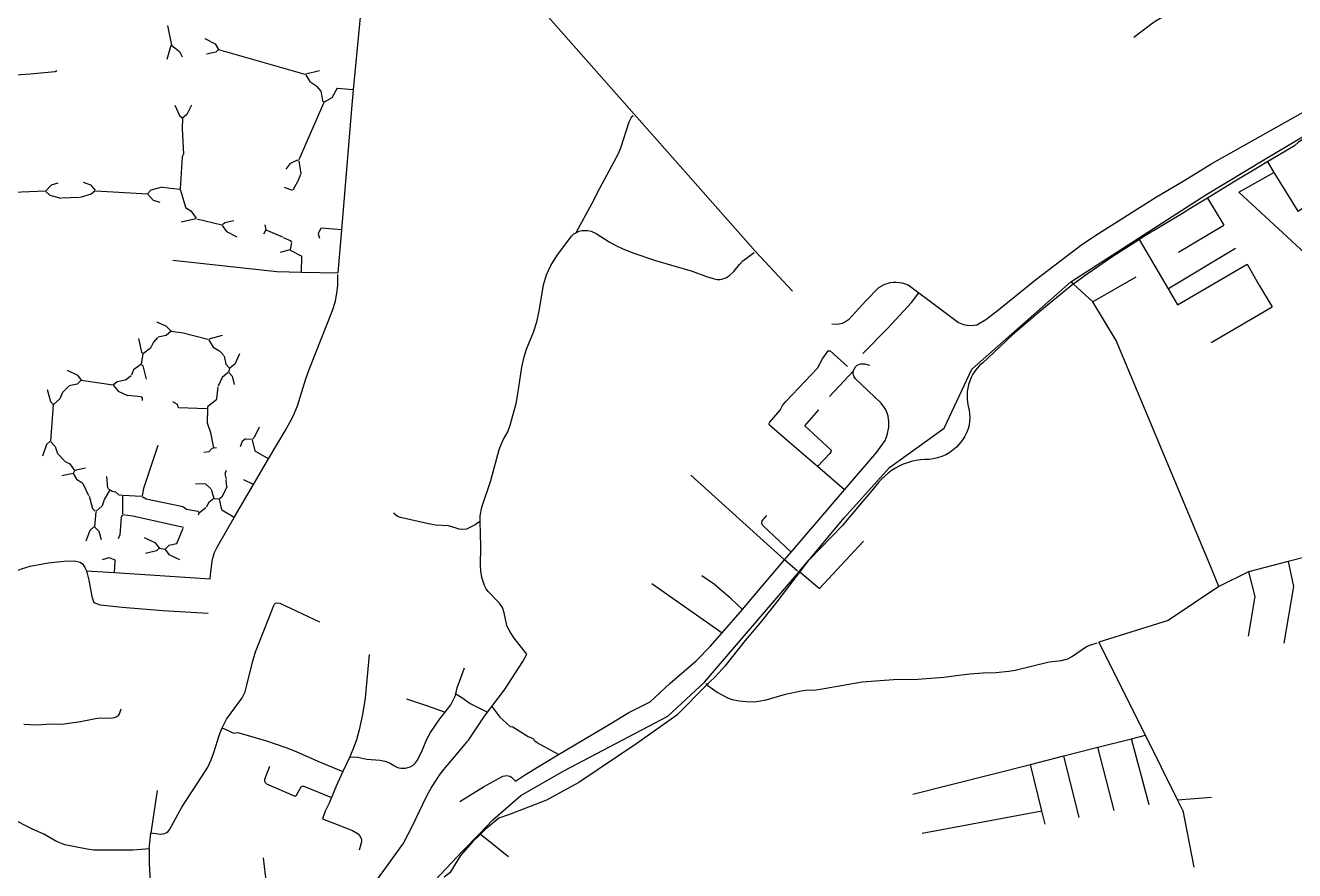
# Model space of a CAD drawing. Header units: metres. Extents: x 432891 to 477890, y 2556094 to 2581523.
# Drawn here: x 449231 to 452081, y 2571202 to 2573102 of the extents above; entities that cross this region are included whole.
import ezdxf

# ---------------------------------------------------------------- set-up
doc = ezdxf.new("R2010")
doc.units = ezdxf.units.M
for name, color, linetype in [('W10_MAIN_PIPE', 1, 'Continuous'), ('W10_PIPE_DN200', 8, 'Continuous'), ('W10_PIPE_DN500_800', 30, 'Continuous'), ('W10_PIPE_DN900_1200', 1, 'Continuous')]:
    doc.layers.add(name, color=color, linetype=linetype)

msp = doc.modelspace()

# ---------------------------------------------------------------- linework, layer by layer
at = {"layer": 'W10_MAIN_PIPE'}
for points in [[(452147.3, 2572871.2), (452131.9, 2572866.1), (452090, 2572839.9), (452081.1, 2572831.3)], [(452081.1, 2572831.3), (452018.9, 2572794.3), (452001.7, 2572784.1), (451944.3, 2572749.5), (451914.8, 2572731.8), (451886, 2572714.1), (451852.1, 2572693.4), (451825.9, 2572677.4), (451740.6, 2572626.2), (451732.8, 2572621.1), (451673.4, 2572582.7), (451615.2, 2572542.7), (451583.2, 2572519.5), (451580.6, 2572517.5), (451509.4, 2572459.4), (451448.1, 2572406.4), (451406.5, 2572368), (451380.2, 2572343.3), (451373.9, 2572337.5), (451368.3, 2572331.4), (451363.3, 2572324.8), (451358.8, 2572317.9), (451355, 2572310.6), (451351.8, 2572303), (451349.3, 2572295.2), (451348.2, 2572290.6), (451347.4, 2572287.1), (451346.2, 2572279), (451345.7, 2572270.8), (451345.9, 2572262.5), (451346.8, 2572254.3), (451348.4, 2572246), (451350.2, 2572238.1), (451351.3, 2572229.5), (451351.7, 2572221), (451351.4, 2572212.4), (451350.4, 2572203.8), (451348.6, 2572195), (451344.9, 2572186.5), (451340.9, 2572178.9), (451336.3, 2572171.5), (451333.6, 2572167.9), (451331.2, 2572164.6), (451326.7, 2572159.3), (451321.9, 2572154.3), (451314.7, 2572147.9), (451307, 2572142), (451298.4, 2572136.6), (451288.9, 2572132.9), (451279.6, 2572130.1), (451270, 2572128), (451260.4, 2572126.8), (451251.1, 2572126.3), (451241, 2572125.6), (451231.1, 2572124.1), (451221.4, 2572122), (451211.9, 2572119.2), (451202.6, 2572115.8), (451193.6, 2572111.6), (451184.8, 2572106.9), (451176.4, 2572101.6), (451168.5, 2572095.7), (451160.9, 2572089.2), (451153.8, 2572082.2), (451147.1, 2572074.6), (451133.4, 2572058.3), (451104.4, 2572023.8), (451076, 2571990), (451066, 2571978.1), (450991.7, 2571901.9), (450990.8, 2571900.6)], [(450990.8, 2571900.6), (450918.5, 2571806.2)], [(450918.5, 2571806.2), (450883.9, 2571763.4), (450847.5, 2571719.8), (450801.8, 2571661.9), (450796, 2571655.4), (450779.1, 2571637.5), (450767.9, 2571626.4)], [(450767.9, 2571626.4), (450761.6, 2571620.1), (450693.8, 2571552.1), (450604, 2571488.2), (450473.9, 2571400.4), (450401.6, 2571360.5), (450318.2, 2571328.8)], [(450318.2, 2571328.8), (450315.9, 2571328), (450294.2, 2571320), (450263.8, 2571294.6), (450250, 2571281.4), (450235.9, 2571267.9), (450208.4, 2571236.6), (450184.6, 2571197.7), (450171.7, 2571187.9)]]:
    msp.add_lwpolyline(points, dxfattribs=at)
at = {"layer": 'W10_PIPE_DN200'}
for points in [[(450953.6, 2572505.1), (450871, 2572593.9), (450718.5, 2572766.1), (450598.3, 2572902.4), (450297.7, 2573243.6), (450248.1, 2573295.6), (450157.9, 2573374.3), (450099.3, 2573416), (450031.9, 2573457.1)], [(450011.4, 2573398.7), (450009.4, 2573393.2), (449967.3, 2572957.1)], [(452062.3, 2573297.8), (451958.6, 2573219.5), (451923.8, 2573194.5), (451884.9, 2573171), (451847.4, 2573150.2), (451821.8, 2573137.2), (451780.9, 2573118.3), (451768.3, 2573110.9), (451757.7, 2573103.5), (451720.6, 2573075.1)], [(449549.9, 2573101.6), (449558.9, 2573057.6)], [(449557.9, 2573056.6), (449548.9, 2573025.6)], [(449559.9, 2573056.6), (449576.9, 2573043.6), (449582.9, 2573031.6)], [(449633.9, 2573072.6), (449656.9, 2573060.6), (449664.9, 2573047.6)], [(449664.9, 2573047.6), (449658.9, 2573041.6), (449637.9, 2573037.6)], [(449664.9, 2573047.6), (449858.9, 2572992.6)], [(449301.9, 2572999.6), (449297.9, 2572997.6), (449241.9, 2572992.6), (449128.9, 2572984.6), (449117.9, 2572984.6), (449112.9, 2572990.6)], [(449891.9, 2572999.6), (449860.9, 2572992.6)], [(449859.9, 2572991.6), (449869.9, 2572975.6), (449885.9, 2572965.6)], [(451260.8, 2572483.8), (451326.5, 2572434.4), (451337.7, 2572429.6), (451349.7, 2572427.4), (451361.9, 2572428), (451367.8, 2572429.3), (451387.7, 2572440.8), (451413.5, 2572460.6), (451499.2, 2572530.1), (451603.2, 2572609.5), (451641.3, 2572634.5), (451771, 2572716.6), (451831, 2572751.6), (451895.7, 2572791.6), (452150.2, 2572935), (452208, 2572978.7)], [(449894.3, 2572955.3), (449886.6, 2572964.8)], [(449894.9, 2572954.6), (449897.9, 2572932.6), (449900.9, 2572929.6)], [(449930.9, 2572960.6), (449918.9, 2572939.6), (449901.9, 2572929.6)], [(449967.3, 2572957.1), (449931.9, 2572960.5)], [(449967.3, 2572957.1), (449964, 2572923.8), (449941, 2572642.9)], [(449566.9, 2572922.6), (449576.9, 2572899.6), (449582.9, 2572894.6)], [(449603.9, 2572922.6), (449593.9, 2572901.6), (449584.9, 2572894.6)], [(449900.9, 2572928.6), (449844.9, 2572799.6)], [(449583.9, 2572893.6), (449582.9, 2572870.6), (449585.9, 2572812.6)], [(450595.9, 2572899.1), (450591.8, 2572894.8), (450586.5, 2572884.9), (450567.8, 2572825.8), (450562.4, 2572813.4), (450520.1, 2572735.7), (450502.7, 2572700.1), (450467.1, 2572636.2)], [(449584.9, 2572810.6), (449582.9, 2572806.6), (449578.9, 2572734.6)], [(449585.9, 2572811.6), (449584.9, 2572810.6)], [(449843.9, 2572798.6), (449839.9, 2572798.6), (449824.9, 2572790.6), (449815.9, 2572778.6)], [(449844.9, 2572797.6), (449849.9, 2572768.6)], [(452020.6, 2572795.4), (452035.1, 2572771.8)], [(449843.3, 2572752.5), (449849.5, 2572767.7)], [(451956.3, 2572727.1), (452035.1, 2572771.8)], [(452035.1, 2572771.8), (452088.4, 2572684.7), (452101.9, 2572692.8)], [(449303.9, 2572747.6), (449288.9, 2572742.6), (449276.9, 2572730.6)], [(449360.9, 2572749.6), (449376.9, 2572743.6), (449387.9, 2572731.6)], [(449537.9, 2572738.6), (449512.9, 2572731.6), (449504.9, 2572723.6)], [(449538.9, 2572738.5), (449576.9, 2572733.7)], [(449811.9, 2572738.6), (449829.9, 2572731.6)], [(449842.9, 2572751.6), (449831.9, 2572731.6)], [(449275.9, 2572729.6), (449131.9, 2572723.6)], [(449276.9, 2572728.6), (449285.9, 2572720.6), (449310.9, 2572713.6)], [(449352.9, 2572715.5), (449311.9, 2572713.6)], [(449387.9, 2572730.6), (449378.9, 2572722.6), (449353.9, 2572715.6)], [(449388.9, 2572730.6), (449504.9, 2572723.6)], [(449504.9, 2572723.6), (449517.9, 2572709.6), (449532.9, 2572704.6)], [(449576.9, 2572733.7), (449578.9, 2572734.6)], [(449579.2, 2572731.6), (449578.9, 2572734.6)], [(449579.2, 2572731.6), (449590.7, 2572693.6)], [(451885.9, 2572714.1), (451922.1, 2572653.3)], [(451956.3, 2572727.1), (452113.9, 2572580.9)], [(449590.9, 2572692.6), (449602.9, 2572685.6), (449614.9, 2572668.6)], [(449613.9, 2572667.6), (449580.9, 2572659.6)], [(449615.9, 2572667.6), (449671.9, 2572653.6)], [(449672.9, 2572652.6), (449682.9, 2572638.6), (449705.9, 2572626.6)], [(449698.9, 2572662.6), (449678.9, 2572658.6), (449673.9, 2572653.6)], [(449768.9, 2572653.6), (449770.9, 2572642.6)], [(451820.4, 2572592.1), (451922.1, 2572653.3)], [(449770.9, 2572642.6), (449765.9, 2572632.6)], [(449809, 2572626), (449771.8, 2572642.2)], [(449809.9, 2572625.6), (449825.9, 2572618.6), (449828.9, 2572614.6)], [(449894.9, 2572646.6), (449888.9, 2572633.6), (449891.9, 2572623.6)], [(449941, 2572642.9), (449895.9, 2572646.6)], [(449941, 2572642.9), (449933, 2572546)], [(450252.6, 2571988), (450252.3, 2572000), (450256.2, 2572019.4), (450276.1, 2572079.5), (450295.2, 2572148.8), (450299.2, 2572160.1), (450304.1, 2572170.4), (450314.5, 2572188.9), (450319.5, 2572203.9), (450332.9, 2572252.3), (450337.2, 2572274.2), (450346.1, 2572333.7), (450351.1, 2572357), (450356.5, 2572374.6), (450372.1, 2572412.9), (450379.4, 2572436.1), (450384.9, 2572459.8), (450394.6, 2572519.1), (450401.2, 2572541.6), (450410.9, 2572562.3), (450424.7, 2572584.2), (450457.7, 2572628.1), (450463, 2572633.4), (450467.1, 2572636.2)], [(450467.1, 2572636.2), (450474.7, 2572639.4), (450481.1, 2572641), (450493.6, 2572641), (450501.9, 2572639.4), (450513, 2572634.1), (450542.2, 2572615.9), (450557.3, 2572607.3), (450573, 2572599.9), (450597.1, 2572590.3), (450645.9, 2572573.4), (450728.2, 2572549.6), (450760.4, 2572537.9), (450775.7, 2572532.9), (450784.8, 2572530.9), (450791.3, 2572531), (450797.4, 2572532.5), (450805.5, 2572535.8), (450812.5, 2572540.1), (450822.2, 2572548.9), (450834.4, 2572564.4), (450842.2, 2572572.9), (450867.5, 2572591.8)], [(449824.9, 2572597.6), (449802.9, 2572591.6)], [(449828.9, 2572613.6), (449825.9, 2572598.6)], [(449825.9, 2572596.6), (449851.9, 2572583.6)], [(451732.5, 2572620.9), (451797.4, 2572509.8)], [(451949, 2572600.3), (451800.8, 2572511.8)], [(449562.2, 2572574.3), (449795.5, 2572549.1), (449851.1, 2572547.8)], [(449851.1, 2572547.8), (449851.8, 2572582.6)], [(449777.2, 2572127.8), (449814.3, 2572191.1), (449829.1, 2572218.2), (449834.4, 2572229.1), (449841.8, 2572247.4), (449860.8, 2572307.4), (449869.8, 2572332.3), (449920.4, 2572461.1), (449927.3, 2572482), (449931.2, 2572505.5), (449932.4, 2572518), (449932.9, 2572542)], [(449851.1, 2572547.8), (449933, 2572546)], [(451818.4, 2572473.9), (451818.5, 2572473.9), (451974.6, 2572565.1)], [(451974.6, 2572565.1), (452002.9, 2572517)], [(451079.9, 2572440.4), (451118.6, 2572482.9), (451147.6, 2572513), (451159.6, 2572519.8), (451172.8, 2572523.9), (451179.7, 2572524.9), (451186.6, 2572525.1), (451200.3, 2572523.5), (451213.4, 2572519), (451237.8, 2572501)], [(451628.1, 2572481), (451584.5, 2572520.4)], [(451724.8, 2572536.5), (451628.1, 2572481)], [(451797.4, 2572509.8), (451800.8, 2572511.8)], [(451797.4, 2572509.8), (451818.4, 2572473.9)], [(452002.9, 2572517), (452030.7, 2572469.8)], [(451111.9, 2572364.7), (451167.2, 2572420.6), (451220.7, 2572479.4), (451237.8, 2572501)], [(451237.8, 2572501), (451260.8, 2572483.8)], [(451680.4, 2572394.2), (451628.1, 2572481)], [(451893.7, 2572389.4), (452030.7, 2572469.8)], [(449525.1, 2572436), (449546.1, 2572427), (449558.1, 2572415)], [(451079.9, 2572440.4), (451075.3, 2572437), (451065, 2572432.1), (451053.8, 2572430), (451042.4, 2572430.8)], [(449485.1, 2572398), (449492.1, 2572368), (449495.1, 2572365)], [(449518.8, 2572389.7), (449528.4, 2572400.3)], [(449558.1, 2572415), (449547.1, 2572405), (449529.1, 2572401)], [(449558.1, 2572415), (449585.1, 2572411), (449641.1, 2572397)], [(449642.1, 2572396), (449653.1, 2572379), (449667.1, 2572371)], [(449673.1, 2572405), (449643.1, 2572397)], [(449518.1, 2572389), (449512.1, 2572377), (449496.1, 2572365)], [(449667.7, 2572370.2), (449676.5, 2572359.8)], [(450947.3, 2572164.6), (450902.2, 2572203.5), (450901.6, 2572204.9), (450902.5, 2572209.8), (450926.3, 2572237.6), (450931.2, 2572247.6), (450938.8, 2572256.9), (451010, 2572332), (451020.9, 2572352.4), (451033.6, 2572370.7), (451038.1, 2572370.9), (451077.5, 2572335.6)], [(451894.5, 2571881.2), (451680.4, 2572394.2)], [(449490.1, 2572340), (449474.1, 2572328), (449469.1, 2572316)], [(449495.1, 2572364), (449491.1, 2572341)], [(449492.1, 2572340), (449495.1, 2572337), (449502.1, 2572307)], [(449677.1, 2572359), (449681.1, 2572341), (449689.1, 2572332)], [(449712.1, 2572364), (449701.1, 2572341), (449690.1, 2572332)], [(451094.6, 2572334.3), (451098.8, 2572338.3), (451106.2, 2572341.6), (451116.4, 2572341.5), (451126.4, 2572338.5)], [(449325.1, 2572327), (449348.1, 2572316), (449356.1, 2572305)], [(449455.9, 2572305.7), (449468.4, 2572315.4)], [(449686.1, 2572322), (449673.1, 2572311), (449664.1, 2572291)], [(449689.1, 2572331), (449687.1, 2572323)], [(449688.1, 2572322), (449695.1, 2572314), (449700.1, 2572295)], [(451036.8, 2572268), (451090.5, 2572326)], [(451070.9, 2572057.9), (451143.2, 2572142.9), (451162.1, 2572169.4), (451166.4, 2572180.9), (451169.8, 2572199), (451170, 2572211.3), (451168.4, 2572223.5), (451165.9, 2572233.1), (451162.7, 2572239.4), (451153, 2572252.7), (451095.5, 2572307.7), (451092.1, 2572312.3), (451090.6, 2572316.3), (451090.1, 2572319.9), (451090.5, 2572326)], [(451090.5, 2572326), (451094.6, 2572334.3)], [(449280.1, 2572284), (449287.1, 2572257), (449293.1, 2572250)], [(449314.8, 2572277.7), (449328.4, 2572291.3)], [(449356.1, 2572305), (449347.1, 2572296), (449329.1, 2572292)], [(449356.1, 2572305), (449428.1, 2572294)], [(449455.1, 2572305), (449437.1, 2572301), (449429.1, 2572294)], [(449429.1, 2572293), (449439.1, 2572280), (449460.1, 2572270)], [(449661.2, 2572263), (449664, 2572290)], [(449314.1, 2572277), (449308.1, 2572263), (449294.1, 2572250)], [(449491.1, 2572267.1), (449461.1, 2572270)], [(449491.1, 2572267.1), (449493.1, 2572266)], [(449493.1, 2572266), (449493.1, 2572259)], [(449561.1, 2572257), (449572.1, 2572251), (449574.1, 2572243)], [(449661.1, 2572261), (449640.1, 2572245), (449640, 2572241.2)], [(449293.1, 2572249), (449287.1, 2572168)], [(449575.1, 2572243), (449639, 2572241.2)], [(449640, 2572241.2), (449639.1, 2572209), (449647.1, 2572187)], [(450981.3, 2572202.4), (451013.2, 2572237.8)], [(449756.1, 2572199), (449745.1, 2572176), (449741.1, 2572172)], [(450981.3, 2572202.4), (451040.7, 2572147.6), (451040, 2572144), (451037.9, 2572140.2), (451009.6, 2572110.8)], [(449653.9, 2572152.8), (449647.3, 2572186)], [(449725.1, 2572173), (449718.1, 2572167), (449713.1, 2572155)], [(449726.1, 2572173), (449739.1, 2572172)], [(449740.1, 2572171), (449746.1, 2572146)], [(449286.1, 2572167), (449278.1, 2572160), (449269.1, 2572134)], [(449287.1, 2572167), (449298.1, 2572156), (449303.1, 2572140)], [(449318.5, 2572123.8), (449303.8, 2572139.3)], [(449528.1, 2572158), (449496.1, 2572061), (449493.1, 2572045)], [(449654.1, 2572151.8), (449650.1, 2572151), (449643.1, 2572144), (449632.1, 2572142)], [(449660.1, 2572153), (449654.1, 2572151.8)], [(449777.2, 2572127.8), (449747, 2572145.5)], [(451009.6, 2572110.8), (450947.3, 2572164.6)], [(449319.1, 2572123), (449331.1, 2572117), (449341.1, 2572102)], [(449743.4, 2572070.1), (449777.2, 2572127.8)], [(451070.9, 2572057.9), (451009.6, 2572110.8)], [(449338.1, 2572095), (449313.1, 2572090)], [(449341.1, 2572101), (449338.1, 2572095)], [(449338.1, 2572095), (449346.1, 2572082), (449360.1, 2572073)], [(449366.1, 2572107), (449342.1, 2572102)], [(449416.1, 2572062), (449414.2, 2572088)], [(449682.1, 2572102), (449679.1, 2572094), (449682.1, 2572082)], [(450725.3, 2572091.3), (450936, 2571900.8)], [(449373.7, 2572044.9), (449360.5, 2572072.1)], [(449408.6, 2572036.9), (449420.8, 2572057.1)], [(449416.1, 2572061), (449421.3, 2572057.9)], [(449421.3, 2572057.9), (449426.1, 2572055), (449433.1, 2572054), (449441.1, 2572047), (449448.1, 2572046)], [(449633.1, 2572072), (449613.1, 2572071)], [(449647.4, 2572060.7), (449634.8, 2572072.3)], [(449648.1, 2572060), (449654.1, 2572039)], [(449683.1, 2572065), (449672.1, 2572042), (449667.1, 2572038)], [(449683.1, 2572066), (449682.2, 2572081)], [(449700.1, 2571996.1), (449743.4, 2572070.1)], [(449743.4, 2572070.1), (449721.7, 2572080.8)], [(450950.8, 2571918.1), (451070.9, 2572057.9)], [(449374.1, 2572044), (449382.1, 2572016), (449388.1, 2572010)], [(449408.1, 2572036), (449403.1, 2572022), (449390.1, 2572010)], [(449449.1, 2572045), (449449.1, 2572004)], [(449450.1, 2572046), (449492.1, 2572044)], [(449493.1, 2572043), (449502.1, 2572038), (449578.1, 2572022), (449586.1, 2572020), (449593.1, 2572015), (449618.1, 2572010), (449621.1, 2572007)], [(449654.1, 2572039), (449643.1, 2572030), (449637.1, 2572019)], [(449654.1, 2572039), (449665.1, 2572038)], [(449666.1, 2572037), (449671.1, 2572013)], [(449389.1, 2572009), (449386.1, 2571976)], [(449449.1, 2572002), (449446.1, 2571997), (449443.1, 2571957), (449439.1, 2571948)], [(449450.1, 2572003), (449472.1, 2572000), (449586.1, 2571974)], [(449621.1, 2572007), (449619.1, 2572001)], [(449621.9, 2572007.6), (449636.3, 2572018.4)], [(449700.1, 2571996.1), (449672, 2572012.5)], [(450252.6, 2571988), (450241, 2571979.7), (450227.6, 2571972.9), (450221.3, 2571970.2), (450212.8, 2571968.9), (450205.2, 2571969.8), (450198.4, 2571972.4), (450181.5, 2571977.2), (450152.2, 2571979), (450136, 2571982.1), (450073.6, 2571995.8), (450067, 2571998.4), (450057.7, 2572005.5)], [(450950.8, 2571918.1), (450886.3, 2571979), (450884.8, 2571983.5), (450885.8, 2571988.7), (450896.3, 2572000.9)], [(449385.1, 2571975), (449376.1, 2571967), (449367.1, 2571943)], [(449386.1, 2571975), (449396.1, 2571965), (449401.1, 2571947)], [(449571.5, 2571937.9), (449585.7, 2571972.1)], [(449646.2, 2571858.3), (449646.5, 2571867.5), (449650.2, 2571898.1), (449652.4, 2571907.9), (449655.7, 2571917.5), (449662.3, 2571931.2), (449700.1, 2571996.1)], [(450357.4, 2571688.7), (450328.6, 2571725), (450320.4, 2571737.6), (450313.2, 2571750.8), (450311.2, 2571757.3), (450306.3, 2571781.8), (450302.3, 2571793.5), (450295.7, 2571803.8), (450271.1, 2571828.7), (450266.2, 2571835.6), (450262, 2571843.6), (450256.2, 2571860.9), (450253.8, 2571875.9), (450253.1, 2571887.7), (450253.6, 2571930.8), (450252.6, 2571988)], [(449498.1, 2571951), (449522.1, 2571940), (449531.1, 2571928)], [(450970.6, 2571874.2), (451014.4, 2571836.6), (451113.4, 2571943.1)], [(452336.9, 2571950.4), (452322.8, 2571949.1), (452303.5, 2571946.3), (452114, 2571909.4), (452066.9, 2571897.1)], [(449531.1, 2571927), (449525.1, 2571921), (449501.1, 2571915)], [(449532.1, 2571927), (449544.1, 2571925)], [(449571.1, 2571937), (449553.1, 2571933), (449545.1, 2571925)], [(449545.1, 2571924), (449553.1, 2571913), (449577.1, 2571902)], [(450936, 2571900.8), (450950.8, 2571918.1)], [(449156.5, 2571857), (449161.2, 2571856.2), (449166.4, 2571856.4), (449176.5, 2571859.2), (449203.8, 2571873.5), (449222.5, 2571880.9), (449242, 2571886.4), (449282, 2571894.1), (449317.8, 2571898), (449341.2, 2571898.6), (449353.7, 2571895.7), (449359.5, 2571891.7), (449364.5, 2571883.8), (449368.1, 2571876.4)], [(449404.1, 2571902), (449419.1, 2571906), (449433.1, 2571900)], [(449431.3, 2571872.3), (449433, 2571899)], [(450841.2, 2571789.4), (450864.9, 2571817), (450936, 2571900.8)], [(450964.7, 2571875.6), (450936, 2571900.8)], [(452066.9, 2571897.1), (451977.6, 2571873.7)], [(452066.9, 2571897.1), (452079, 2571841.2), (452057.2, 2571713.6)], [(449368.1, 2571876.4), (449431.3, 2571872.3)], [(449368.1, 2571876.4), (449373.5, 2571855.3), (449380.5, 2571818.6), (449384.9, 2571804.9)], [(449431.3, 2571872.3), (449646.2, 2571858.3)], [(450841.2, 2571789.4), (450816.2, 2571813.1), (450790.2, 2571835.8), (450778.7, 2571845.3), (450750.5, 2571864.7)], [(451911.3, 2571840.9), (451894.5, 2571881.2)], [(451977.6, 2571873.7), (451911.3, 2571840.9)], [(451977.6, 2571873.7), (451991.9, 2571818.6), (451977.2, 2571729.7)], [(450638, 2571847.8), (450796.1, 2571736.9)], [(451911.3, 2571840.9), (451797.3, 2571764.9), (451642.1, 2571715.8)], [(449384.9, 2571804.9), (449399, 2571799.5), (449448.1, 2571794.3), (449539.4, 2571787.2), (449641.5, 2571781)], [(449672.7, 2571523.3), (449682.7, 2571542.6), (449714.4, 2571585.6), (449718, 2571591.1), (449724.4, 2571604.5), (449728.7, 2571619.1), (449741, 2571671.2), (449748.1, 2571693.9), (449755.3, 2571713.2), (449788.7, 2571798.2), (449790.3, 2571801), (449792.8, 2571803.2), (449797.5, 2571804.6), (449802.3, 2571803.7), (449891.3, 2571761.8)], [(450918.5, 2571806.2), (450883.9, 2571763.4), (450847.5, 2571719.8), (450801.8, 2571661.9), (450796, 2571655.4), (450779.1, 2571637.5), (450767.9, 2571626.4)], [(450796.1, 2571736.9), (450841.2, 2571789.4)], [(450634.3, 2571581.6), (450678.4, 2571622.9), (450737.2, 2571674.3), (450768.6, 2571706.3), (450796.1, 2571736.9)], [(450761.8, 2571620.3), (450763.6, 2571618.6), (450784.7, 2571603.3), (450808.1, 2571590.6), (450818.3, 2571587.2), (450834.2, 2571584.3), (450850.5, 2571582.5), (450866.8, 2571581.9), (450877.5, 2571583.1), (450894.5, 2571586.6), (450937.9, 2571598.7), (450973.1, 2571606.4), (450983.6, 2571607.8), (451006.5, 2571609), (451024.8, 2571611.5), (451110.6, 2571626.6), (451180.5, 2571631.9), (451235.1, 2571632.5), (451293.4, 2571637.1), (451321.7, 2571641.3), (451352, 2571644.6), (451382, 2571646.8), (451410.7, 2571647.9), (451439.4, 2571650.7), (451453.8, 2571653), (451529.9, 2571672), (451557.7, 2571675), (451566.3, 2571676.6), (451572.1, 2571678.7), (451582.5, 2571684.8), (451614, 2571706.3), (451623.7, 2571710.1), (451638.3, 2571714.6)], [(451746.3, 2571506.7), (451642.1, 2571715.8)], [(450003.3, 2571688.3), (449993.9, 2571590.1), (449988.4, 2571553.6), (449980.8, 2571518.7), (449974.7, 2571496.4), (449969.7, 2571482.5), (449959.5, 2571458.5)], [(450278.9, 2571571.3), (450307.1, 2571609), (450347.9, 2571672.5), (450357.4, 2571688.7)], [(450197.4, 2571599.8), (450200.6, 2571613.1), (450217.1, 2571658.1)], [(450767.9, 2571626.4), (450761.8, 2571620.3)], [(450173.8, 2571558.4), (450186.7, 2571575), (450197.2, 2571596.1), (450197.4, 2571599.8)], [(450197.4, 2571599.8), (450211.5, 2571591.4), (450230.2, 2571578.1), (450269.1, 2571558.5)], [(450761.8, 2571620.3), (450761.6, 2571620.1), (450693.8, 2571552.1), (450604, 2571488.2), (450473.9, 2571400.4), (450401.6, 2571360.5), (450318.2, 2571328.8)], [(450758.9, 2571623.1), (450761.8, 2571620.3)], [(450087.2, 2571588.6), (450131.6, 2571573.9), (450173.8, 2571558.4)], [(450269.1, 2571558.5), (450278.9, 2571571.3)], [(450278.9, 2571571.3), (450296.4, 2571547.4), (450320, 2571526.5)], [(450428.6, 2571463.2), (450545.9, 2571533.1), (450586.1, 2571557.7), (450634.3, 2571581.6)], [(449227.5, 2571531.6), (449257.4, 2571529.9), (449286.6, 2571532.4), (449313, 2571531.7), (449355, 2571537.9), (449388.7, 2571544.6), (449398.6, 2571545.5), (449423.5, 2571545.2), (449433.4, 2571547.4), (449440.3, 2571551.4), (449442.6, 2571554.9), (449446, 2571566)], [(449959.5, 2571458.5), (449977.6, 2571457.5), (449997.9, 2571452.8), (450027.6, 2571450.5), (450038.2, 2571448.8), (450049, 2571445), (450060.3, 2571437.8), (450066.9, 2571434.6), (450074, 2571432.8), (450085, 2571432.8), (450095.5, 2571435.9), (450101.8, 2571439.6), (450107.3, 2571444.5), (450111.7, 2571450.4), (450122.9, 2571473.6), (450132.9, 2571497.7), (450140.9, 2571512.7), (450162.1, 2571543.6), (450173.8, 2571558.4)], [(450221.7, 2571490.8), (450225.9, 2571495.8), (450260.8, 2571547.7), (450269.1, 2571558.5)], [(449548.4, 2571287.8), (449551, 2571290), (449555.5, 2571295.9), (449582.1, 2571345), (449629, 2571415.9), (449640.7, 2571434.9), (449648, 2571451.5), (449654.1, 2571468.3), (449667.1, 2571508.4), (449672.7, 2571523.3)], [(449672.7, 2571523.3), (449699.4, 2571511.7), (449707.9, 2571512.7), (449772.3, 2571494.3), (449816, 2571479.5), (449839.3, 2571470.3), (449887.9, 2571448.5), (449944.3, 2571425.3)], [(450320, 2571526.5), (450325.7, 2571525.7), (450360.3, 2571504), (450372.1, 2571498.9)], [(450221.7, 2571490.8), (450165.9, 2571425.1), (450160, 2571417.1), (450143.8, 2571391.3), (450131.1, 2571368.4), (450123, 2571351.4), (450099.9, 2571302.3), (450080.3, 2571264.8), (449990.3, 2571140.4), (449975.7, 2571124.6), (449956.9, 2571092.8), (449951.1, 2571085.3), (449926.6, 2571049.2), (449907.8, 2571028.4), (449889.6, 2570998.1)], [(450428.6, 2571463.2), (450380, 2571489.5), (450374.7, 2571493.9), (450372.1, 2571498.9)], [(451639.4, 2571479.6), (451715.4, 2571498.9)], [(451715.4, 2571498.9), (451746.3, 2571506.7)], [(451754.5, 2571350.6), (451715.4, 2571498.9)], [(451818.7, 2571361.5), (451746.3, 2571506.7)], [(449959.5, 2571458.5), (449944.3, 2571425.3)], [(450331.9, 2571403.6), (450351.8, 2571416.9), (450385, 2571437.4), (450428.6, 2571463.2)], [(451488, 2571441.1), (451563.4, 2571460.3)], [(451563.4, 2571460.3), (451639.4, 2571479.6)], [(451597.4, 2571321.9), (451563.4, 2571460.3)], [(451676.5, 2571337.3), (451639.4, 2571479.6)], [(449779.4, 2571436.7), (449767.9, 2571407.2), (449768.1, 2571403.5), (449769.3, 2571400.6), (449772.8, 2571397.7), (449834.8, 2571370.7), (449838, 2571370.8), (449840.2, 2571372.3), (449850.6, 2571390.6), (449853.1, 2571392), (449856.2, 2571392.4), (449918.5, 2571366.6)], [(451224, 2571374), (451488, 2571441.1)], [(451513.7, 2571336.5), (451488, 2571441.1)], [(449944.3, 2571425.3), (449929.3, 2571392.5), (449918.5, 2571366.6)], [(450207, 2571358), (450259.7, 2571390.6), (450303.1, 2571414.5), (450312.4, 2571416.3), (450318.7, 2571415.1), (450322.7, 2571412.4), (450331.9, 2571403.6)], [(449527.2, 2571382.8), (449514, 2571297), (449513.1, 2571286.9)], [(449918.5, 2571366.6), (449913.6, 2571354), (449904.4, 2571335.8), (449898.1, 2571318.6)], [(451818.7, 2571361.5), (451894.9, 2571367.2)], [(451830.5, 2571337.7), (451818.7, 2571361.5)], [(449509.2, 2571251.1), (449472.1, 2571248.7), (449385, 2571248.7), (449369.8, 2571250.4), (449319.3, 2571260.1), (449300.9, 2571268.2), (449272.8, 2571284.3), (449247, 2571295.7), (449199.5, 2571319.3)], [(449898.1, 2571318.6), (449965.3, 2571292.5), (449978.1, 2571285.4), (449983.1, 2571279.5), (449985.8, 2571272.1), (449986, 2571267.5), (449980.7, 2571248.4)], [(450318.2, 2571328.8), (450315.9, 2571328), (450294.2, 2571320), (450263.8, 2571294.6), (450253.3, 2571284.6)], [(451245.3, 2571286.7), (451513.7, 2571336.5)], [(451521.1, 2571306.7), (451513.7, 2571336.5)], [(451830.5, 2571337.7), (451855, 2571210)], [(449509.2, 2571251.1), (449513.1, 2571286.9)], [(449548.4, 2571287.8), (449543.1, 2571285.2), (449534.8, 2571283.7), (449513.1, 2571286.9)], [(450253.3, 2571284.6), (450250, 2571281.4), (450235.9, 2571267.9), (450208.4, 2571236.6), (450184.6, 2571197.7), (450171.7, 2571187.9)], [(450253.3, 2571284.6), (450316.1, 2571234.1)], [(449509.2, 2571251.1), (449508.7, 2571217.8), (449510.9, 2571178), (449513.2, 2571158.9), (449513.8, 2571155)], [(449765.1, 2571231.4), (449769.7, 2571192), (449771.3, 2571183.7), (449773.1, 2571181.8), (449834.5, 2571168.8)]]:
    msp.add_lwpolyline(points, dxfattribs=at)
at = {"layer": 'W10_PIPE_DN500_800'}
for points in [[(452016.4, 2572802.2), (452207.6, 2572915.9)], [(451881.8, 2572721), (452016.4, 2572802.2)], [(451730.8, 2572623.8), (451881.8, 2572721)], [(451578.5, 2572525.9), (451730.8, 2572623.8)]]:
    msp.add_lwpolyline(points, dxfattribs=at)
at = {"layer": 'W10_PIPE_DN900_1200'}
for points in [[(452147.3, 2572871.2), (452131.9, 2572866.1), (452090, 2572839.9), (452081.1, 2572831.3)], [(452081.1, 2572831.3), (452020.6, 2572795.4)], [(452020.6, 2572795.4), (452018.9, 2572794.3), (452001.7, 2572784.1), (451944.3, 2572749.5), (451914.8, 2572731.8), (451886, 2572714.1), (451885.9, 2572714.1)], [(451885.9, 2572714.1), (451852.1, 2572693.4), (451825.9, 2572677.4), (451740.6, 2572626.2), (451732.8, 2572621.1), (451732.5, 2572620.9)], [(451732.5, 2572620.9), (451673.4, 2572582.7), (451615.2, 2572542.7), (451584.5, 2572520.4)], [(450992.5, 2571902.7), (451069.8, 2571995.1), (451171.9, 2572108.2), (451294.4, 2572196.7), (451356.7, 2572329.4), (451578.5, 2572525.9)], [(451584.5, 2572520.4), (451578.5, 2572525.9)], [(450969.5, 2571875.2), (450990.5, 2571900.3)], [(450992.5, 2571902.7), (450991.7, 2571901.9), (450990.8, 2571900.6)], [(450756.1, 2571625.9), (450967.7, 2571873), (450969.5, 2571875.2)], [(450251.4, 2571286.2), (450280.8, 2571316.8), (450343.8, 2571371.4), (450440, 2571426.4), (450673.9, 2571549.8), (450756.1, 2571625.9)], [(450139.9, 2571169.3), (450212.1, 2571245.3), (450251.4, 2571286.2)]]:
    msp.add_lwpolyline(points, dxfattribs=at)

doc.saveas('drawing.dxf')
